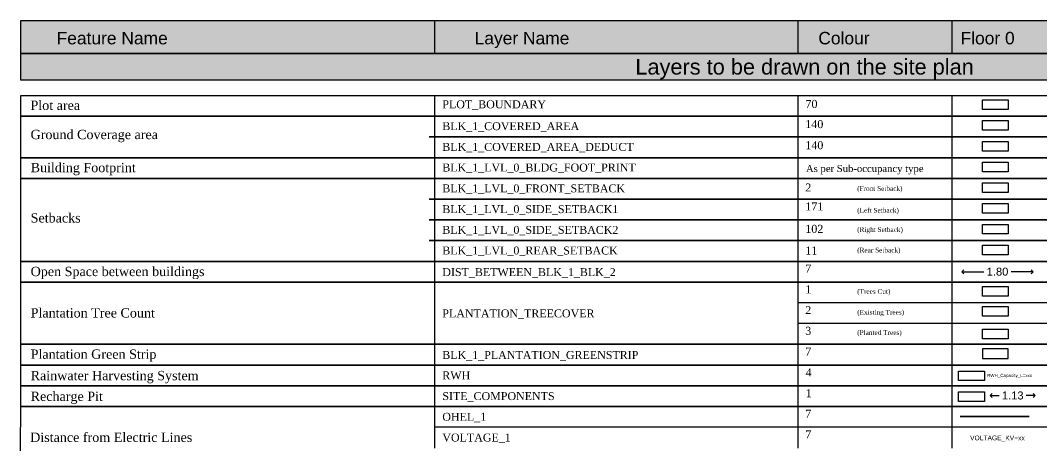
# Model space of a CAD drawing. Header units: millimetres. Extents: x -9481 to -9285, y 28735 to 28829.
# Drawn here: x -9481.26 to -9455.6, y 28818.64 to 28829.32 of the extents above; entities that cross this region are included whole.
import ezdxf

# ---------------------------------------------------------------- set-up
doc = ezdxf.new("R2010")
doc.units = ezdxf.units.MM
doc.header["$PDMODE"] = 34
doc.header["$PDSIZE"] = -15
doc.linetypes.add('CONTINULUS', pattern=[0])
for name, color, linetype, plot in [('BLK_1_COVERED_AREA', 140, 'Continuous', False), ('BLK_1_COVERED_AREA_DEDUCT', 140, 'Continuous', False), ('BLK_1_LVL_0_BLDG_FOOT_PRINT', 1, 'Continuous', False), ('BLK_1_LVL_0_FRONT_SETBACK', 2, 'Continuous', False), ('BLK_1_LVL_0_REAR_SETBACK', 11, 'Continuous', False), ('BLK_1_LVL_0_SIDE_SETBACK1', 171, 'Continuous', False), ('BLK_1_LVL_0_SIDE_SETBACK2', 102, 'Continuous', False), ('OHEL_1', 7, 'Continuous', False), ('PLOT_BOUNDARY', 70, 'Continuous', False), ('RWH', 4, 'Continuous', False), ('VOLTAGE_1', 7, 'Continuous', False)]:
    doc.layers.add(name, color=color, linetype=linetype, plot=plot)
for name, color, linetype in [('BLK_1_PLANTATION_GREENSTRIP', 7, 'Continuous'), ('DIST_BETWEEN_BLK_1_BLK_2', 7, 'Continuous'), ('HATCH', 7, 'Continuous'), ('PLANTATION_TREECOVER', 7, 'Continuous'), ('SITE_COMPONENTS', 7, 'Continuous')]:
    doc.layers.add(name, color=color, linetype=linetype)
doc.layers.add('PLAN', color=7, linetype='Continuous', lineweight=40)
doc.styles.add('Arial', font='arial.ttf', dxfattribs={"height": 0.2})
doc.styles.add('MtXpl_Georgia', font='georgiab.ttf')
doc.styles.get("Standard").update_dxf_attribs({"font": 'arial.ttf', "height": 0.25})
doc.styles.add('style2', font='arial.ttf', dxfattribs={"height": 0.3})
doc.dimstyles.new('INT DIM', dxfattribs={"dimtxt": 0.3, "dimasz": 0.1, "dimexe": 0.18, "dimexo": 0.0625, "dimgap": 0.09, "dimtad": 0, "dimzin": 0, "dimdsep": 46, "dimtxsty": 'style2', "dimblk": 'OPEN90', "dimcen": 0.09, "dimse1": 1, "dimse2": 1, "dimclrd": 250, "dimclrt": 256, "dimadec": 0, "dimazin": 0, "dimtfac": 1, "dimtofl": 0, "dimtmove": 0, "dimatfit": 3, "dimfxl": 0.18, "dimtolj": 1, "dimtzin": 0, "dimlwd": -1, "dimarcsym": 0})

# ---------------------------------------------------------------- blocks, each defined once
blk = doc.blocks.new('Ho')
at = {"true_color": 0x991b1e}
h = blk.add_hatch(color=244, dxfattribs=at)
h.dxf.hatch_style = 1
h.paths.add_polyline_path([(-9481.246, 28805.433), (-9481.246, 28804.6), (-9470.852, 28804.6), (-9470.852, 28805.433)], flags=17)
h.paths.add_polyline_path([(-9470.852, 28805.433), (-9470.852, 28804.6), (-9461.72, 28804.6), (-9461.72, 28805.433)], flags=17)
h.paths.add_polyline_path([(-9457.85, 28804.6), (-9457.85, 28805.433), (-9461.72, 28805.433), (-9461.72, 28804.6)], flags=17)
h.paths.add_polyline_path([(-9457.85, 28805.433), (-9457.85, 28804.6), (-9455.59, 28804.6), (-9455.59, 28805.433)], flags=17)
h.paths.add_polyline_path([(-9455.59, 28805.433), (-9455.59, 28804.6), (-9453.509, 28804.6), (-9453.509, 28805.433)], flags=17)
h.paths.add_polyline_path([(-9453.509, 28805.433), (-9453.509, 28804.6), (-9451.428, 28804.6), (-9451.428, 28805.433)], flags=17)
h.paths.add_polyline_path([(-9449.296, 28805.433), (-9451.428, 28805.433), (-9451.428, 28804.6), (-9449.296, 28804.6)], flags=17)
h.paths.add_polyline_path([(-9447.114, 28805.433), (-9449.296, 28805.433), (-9449.296, 28804.6), (-9447.114, 28804.6)], flags=17)
h.paths.add_polyline_path([(-9447.114, 28804.6), (-9444.602, 28804.6), (-9444.602, 28805.433), (-9447.114, 28805.433)], flags=17)
h.paths.add_polyline_path([(-9442.218, 28804.6), (-9442.218, 28805.433), (-9444.602, 28805.433), (-9444.602, 28804.6)])
for p, q in [((-9470.852, 28805.433), (-9470.852, 28804.6)), ((-9461.72, 28805.433), (-9461.72, 28804.598)), ((-9457.85, 28805.433), (-9457.85, 28804.6))]:
    blk.add_line(p, q)
blk.add_lwpolyline([(-9481.246, 28805.433), (-9442.218, 28805.433), (-9442.218, 28804.6), (-9481.246, 28804.6), (-9481.246, 28805.433)], close=True)
at = {"color": 18, "true_color": 0x000000, "char_height": 0.31294, "attachment_point": 1}
for s, insert in [('{\\C256;Feature Name}', (-9480.349, 28805.146)), ('{\\C256;Layer Name}', (-9469.843, 28805.146)), ('{\\C256;Colour}', (-9461.206, 28805.146)), ('{\\C256;Floor 0}', (-9457.632, 28805.146))]:
    blk.add_mtext_dynamic_manual_height_columns(s, width=11.88863, gutter_width=1.633, heights=[0], dxfattribs=dict(at, insert=insert))
blk = doc.blocks.new('_Open90')
at = {"layer": 'PLAN', "color": 0, "lineweight": -2}
for p, q in [((0, 0), (-1, 0)), ((-0.5, 0.5), (0, 0)), ((0, 0), (-0.5, -0.5))]:
    blk.add_line(p, q, dxfattribs=at)
blk = doc.blocks.new('*D5')
at = {"layer": 'Defpoints', "color": 0, "linetype": 'CONTINULUS', "ltscale": 0.05, "transparency": 16777216}
for p in [(-9457.602, 28823.008), (-9455.804, 28823.008), (-9455.804, 28823.008)]:
    blk.add_point(p, dxfattribs=at)
at = {"layer": 'DIST_BETWEEN_BLK_1_BLK_2', "color": 250, "ltscale": 0.05, "transparency": 16777216}
for p, q in [((-9457.502, 28823.008), (-9457.043, 28823.008)), ((-9455.904, 28823.008), (-9456.363, 28823.008))]:
    blk.add_line(p, q, dxfattribs=at)
at = {"layer": 'DIST_BETWEEN_BLK_1_BLK_2', "color": 250, "linetype": 'CONTINULUS', "ltscale": 0.05, "transparency": 16777216, "xscale": 0.1, "yscale": 0.1, "zscale": 0.1, "rotation": 180}
blk.add_blockref('_Open90', (-9457.602, 28823.008), dxfattribs=at)
at = {"layer": 'DIST_BETWEEN_BLK_1_BLK_2', "color": 250, "linetype": 'CONTINULUS', "ltscale": 0.05, "transparency": 16777216, "xscale": 0.1, "yscale": 0.1, "zscale": 0.1}
blk.add_blockref('_Open90', (-9455.804, 28823.008), dxfattribs=at)
at = {"layer": 'DIST_BETWEEN_BLK_1_BLK_2', "linetype": 'CONTINULUS', "ltscale": 0.05, "transparency": 16777216, "insert": (-9456.703, 28823.008), "char_height": 0.2, "attachment_point": 5, "style": 'Arial', "bg_fill": 3, "box_fill_scale": 1.1, "bg_fill_color": 256, "bg_fill_true_color": 13158600, "bg_fill_transparency": 0}
blk.add_mtext('\\A1;1.80', dxfattribs=at)
blk = doc.blocks.new('*D6')
at = {"layer": 'Defpoints', "color": 0, "linetype": 'CONTINULUS', "ltscale": 0.05, "transparency": 16777216}
for p in [(-9456.885, 28819.88), (-9455.754, 28819.899), (-9455.754, 28819.899)]:
    blk.add_point(p, dxfattribs=at)
at = {"layer": 'SITE_COMPONENTS', "color": 250, "ltscale": 0.05, "transparency": 16777216}
for p, q in [((-9456.785, 28819.899), (-9456.66, 28819.899)), ((-9455.854, 28819.899), (-9455.979, 28819.899))]:
    blk.add_line(p, q, dxfattribs=at)
at = {"layer": 'SITE_COMPONENTS', "color": 250, "linetype": 'CONTINULUS', "ltscale": 0.05, "transparency": 16777216, "xscale": 0.1, "yscale": 0.1, "zscale": 0.1, "rotation": 180}
blk.add_blockref('_Open90', (-9456.885, 28819.899), dxfattribs=at)
at = {"layer": 'SITE_COMPONENTS', "color": 250, "linetype": 'CONTINULUS', "ltscale": 0.05, "transparency": 16777216, "xscale": 0.1, "yscale": 0.1, "zscale": 0.1}
blk.add_blockref('_Open90', (-9455.754, 28819.899), dxfattribs=at)
at = {"layer": 'SITE_COMPONENTS', "linetype": 'CONTINULUS', "ltscale": 0.05, "transparency": 16777216, "insert": (-9456.32, 28819.899), "char_height": 0.2, "attachment_point": 5, "style": 'Arial', "bg_fill": 3, "box_fill_scale": 1.1, "bg_fill_color": 256, "bg_fill_true_color": 13158600, "bg_fill_transparency": 0}
blk.add_mtext('\\A1;1.13', dxfattribs=at)

msp = doc.modelspace()

# ---------------------------------------------------------------- hatches: boundary and pattern name
at = {"layer": 'HATCH', "linetype": 'CONTINULUS', "ltscale": 0.05, "true_color": 0xf7abae}
h = msp.add_hatch(color=241, dxfattribs=at)
h.dxf.hatch_style = 1
h.paths.add_polyline_path([(-9481.246, 28828.482), (-9481.246, 28827.813), (-9442.218, 28827.813), (-9442.218, 28828.482)])

# ---------------------------------------------------------------- linework, layer by layer
for p, q in [((-9470.852, 28827.431), (-9470.852, 28826.911)), ((-9461.72, 28827.431), (-9461.72, 28826.909)), ((-9457.85, 28827.431), (-9457.85, 28826.911)), ((-9470.852, 28826.911), (-9470.852, 28826.39)), ((-9461.72, 28826.911), (-9461.72, 28826.389)), ((-9457.85, 28826.911), (-9457.85, 28826.39)), ((-9470.852, 28826.39), (-9470.852, 28825.349)), ((-9461.72, 28826.39), (-9461.72, 28825.349)), ((-9457.85, 28826.39), (-9457.85, 28825.349)), ((-9470.852, 28825.349), (-9470.852, 28824.828)), ((-9461.72, 28825.349), (-9461.72, 28824.827)), ((-9457.85, 28825.349), (-9457.85, 28824.828)), ((-9470.852, 28824.828), (-9470.852, 28824.307)), ((-9461.72, 28824.828), (-9461.72, 28824.306)), ((-9457.85, 28824.828), (-9457.85, 28824.307)), ((-9470.852, 28824.307), (-9470.852, 28823.787)), ((-9461.72, 28824.307), (-9461.72, 28823.785)), ((-9457.85, 28824.307), (-9457.85, 28823.787)), ((-9470.852, 28823.787), (-9470.852, 28823.266)), ((-9461.72, 28823.787), (-9461.72, 28823.265)), ((-9457.85, 28823.787), (-9457.85, 28823.266)), ((-9442.218, 28823.266), (-9481.246, 28823.266)), ((-9470.852, 28823.266), (-9470.852, 28822.745)), ((-9461.72, 28823.266), (-9461.72, 28822.744)), ((-9457.85, 28823.266), (-9457.85, 28822.745)), ((-9481.246, 28822.745), (-9442.218, 28822.745)), ((-9481.246, 28822.225), (-9481.246, 28822.745)), ((-9470.852, 28822.745), (-9470.852, 28822.225)), ((-9461.72, 28822.745), (-9461.72, 28822.223)), ((-9457.85, 28822.745), (-9457.85, 28822.225)), ((-9481.246, 28821.704), (-9481.246, 28822.225)), ((-9470.852, 28822.225), (-9470.852, 28821.704)), ((-9461.72, 28822.225), (-9461.72, 28821.703)), ((-9442.218, 28822.225), (-9461.72, 28822.225)), ((-9457.85, 28822.225), (-9457.85, 28821.704)), ((-9481.246, 28821.184), (-9481.246, 28821.704)), ((-9470.852, 28821.704), (-9470.852, 28821.184)), ((-9461.72, 28821.704), (-9461.72, 28821.182)), ((-9442.218, 28821.704), (-9461.72, 28821.704)), ((-9457.85, 28821.704), (-9457.85, 28821.184)), ((-9442.218, 28821.184), (-9481.246, 28821.184)), ((-9470.852, 28821.184), (-9470.852, 28820.663)), ((-9461.72, 28821.184), (-9461.72, 28820.661)), ((-9457.85, 28821.184), (-9457.85, 28820.663)), ((-9470.852, 28820.663), (-9470.852, 28820.142)), ((-9461.72, 28820.663), (-9461.72, 28820.141)), ((-9457.85, 28820.663), (-9457.85, 28820.142)), ((-9470.852, 28820.142), (-9470.852, 28819.622)), ((-9461.72, 28820.142), (-9461.72, 28819.62)), ((-9457.85, 28820.142), (-9457.85, 28819.622)), ((-9470.852, 28819.622), (-9470.852, 28819.101)), ((-9461.72, 28819.622), (-9461.72, 28819.099)), ((-9457.85, 28819.622), (-9457.85, 28819.101)), ((-9470.852, 28819.101), (-9470.852, 28818.58)), ((-9442.23, 28819.101), (-9470.852, 28819.101)), ((-9461.72, 28819.101), (-9461.72, 28818.579)), ((-9457.85, 28819.101), (-9457.85, 28818.58))]:
    msp.add_line(p, q)
for points in [[(-9481.246, 28828.482), (-9442.218, 28828.482), (-9442.218, 28827.813), (-9481.246, 28827.813), (-9481.246, 28828.482)], [(-9481.246, 28827.431), (-9442.218, 28827.431), (-9442.218, 28826.911), (-9481.246, 28826.911), (-9481.246, 28827.431)], [(-9481.246, 28825.869), (-9442.218, 28825.869), (-9442.218, 28825.349), (-9481.246, 28825.349), (-9481.246, 28825.869)], [(-9481.246, 28823.266), (-9442.218, 28823.266), (-9442.218, 28822.745), (-9481.246, 28822.745), (-9481.246, 28823.266)], [(-9481.246, 28821.184), (-9442.218, 28821.184), (-9442.218, 28820.663), (-9481.246, 28820.663), (-9481.246, 28821.184)], [(-9481.246, 28820.663), (-9442.218, 28820.663), (-9442.218, 28820.142), (-9481.246, 28820.142), (-9481.246, 28820.663)], [(-9481.246, 28820.142), (-9442.218, 28820.142), (-9442.218, 28819.622), (-9481.246, 28819.622), (-9481.246, 28820.142)], [(-9481.246, 28819.622), (-9442.218, 28819.622), (-9442.23, 28818.06), (-9481.258, 28818.06), (-9481.258, 28818.58)]]:
    msp.add_lwpolyline(points, close=True)
for points in [[(-9481.246, 28826.39), (-9481.246, 28826.911), (-9442.218, 28826.911), (-9442.218, 28826.39), (-9470.99, 28826.39)], [(-9470.99, 28826.39), (-9442.218, 28826.39), (-9442.218, 28825.869), (-9481.246, 28825.869), (-9481.246, 28826.39)], [(-9481.246, 28824.828), (-9481.246, 28825.349), (-9481.07, 28825.349)], [(-9481.246, 28824.828), (-9481.246, 28825.349), (-9442.218, 28825.349), (-9442.218, 28824.828), (-9470.99, 28824.828)], [(-9470.99, 28825.349), (-9442.218, 28825.349), (-9442.218, 28824.828), (-9470.99, 28824.828)], [(-9481.246, 28824.307), (-9481.246, 28824.828)], [(-9470.99, 28824.828), (-9442.218, 28824.828), (-9442.218, 28824.307), (-9470.99, 28824.307)], [(-9481.246, 28823.787), (-9481.246, 28824.307)], [(-9470.99, 28824.307), (-9442.218, 28824.307), (-9442.218, 28823.787), (-9470.99, 28823.787)], [(-9470.99, 28823.787), (-9442.218, 28823.787), (-9442.218, 28823.266), (-9481.246, 28823.266), (-9481.246, 28823.787)]]:
    msp.add_lwpolyline(points)
at = {"layer": 'BLK_1_COVERED_AREA'}
msp.add_lwpolyline([(-9457.08, 28826.8), (-9456.431, 28826.8), (-9456.431, 28826.557), (-9457.08, 28826.557)], close=True, dxfattribs=at)
at = {"layer": 'BLK_1_COVERED_AREA_DEDUCT'}
msp.add_lwpolyline([(-9457.08, 28826.279), (-9456.431, 28826.279), (-9456.431, 28826.037), (-9457.08, 28826.037)], close=True, dxfattribs=at)
at = {"layer": 'BLK_1_LVL_0_BLDG_FOOT_PRINT', "color": 25}
msp.add_lwpolyline([(-9457.08, 28825.758), (-9456.431, 28825.758), (-9456.431, 28825.516), (-9457.08, 28825.516)], close=True, dxfattribs=at)
at = {"layer": 'BLK_1_LVL_0_FRONT_SETBACK', "color": 2}
msp.add_lwpolyline([(-9457.08, 28825.238), (-9456.431, 28825.238), (-9456.431, 28824.995), (-9457.08, 28824.995)], close=True, dxfattribs=at)
at = {"layer": 'BLK_1_LVL_0_REAR_SETBACK', "color": 11}
msp.add_lwpolyline([(-9457.08, 28823.676), (-9456.431, 28823.676), (-9456.431, 28823.433), (-9457.08, 28823.433)], close=True, dxfattribs=at)
at = {"layer": 'BLK_1_LVL_0_SIDE_SETBACK1', "color": 171}
msp.add_lwpolyline([(-9457.08, 28824.717), (-9456.431, 28824.717), (-9456.431, 28824.475), (-9457.08, 28824.475)], close=True, dxfattribs=at)
at = {"layer": 'BLK_1_LVL_0_SIDE_SETBACK2', "color": 102}
msp.add_lwpolyline([(-9457.08, 28824.196), (-9456.431, 28824.196), (-9456.431, 28823.954), (-9457.08, 28823.954)], close=True, dxfattribs=at)
at = {"layer": 'BLK_1_PLANTATION_GREENSTRIP', "linetype": 'CONTINULUS', "ltscale": 0.05}
msp.add_lwpolyline([(-9456.431, 28821.072), (-9457.08, 28821.072), (-9457.08, 28820.83), (-9456.431, 28820.83)], close=True, dxfattribs=at)
at = {"layer": 'OHEL_1', "color": 7, "linetype": 'CONTINULUS', "ltscale": 0.05}
msp.add_lwpolyline([(-9455.904, 28819.373), (-9457.64, 28819.373)], close=True, dxfattribs=at)
at = {"layer": 'PLANTATION_TREECOVER', "color": 1, "linetype": 'CONTINULUS', "ltscale": 0.05}
msp.add_lwpolyline([(-9456.431, 28822.392), (-9457.08, 28822.392), (-9457.08, 28822.634), (-9456.431, 28822.634)], close=True, dxfattribs=at)
at = {"layer": 'PLANTATION_TREECOVER', "color": 2, "linetype": 'CONTINULUS', "ltscale": 0.05}
msp.add_lwpolyline([(-9456.431, 28821.89), (-9457.08, 28821.89), (-9457.08, 28822.132), (-9456.431, 28822.132)], close=True, dxfattribs=at)
at = {"layer": 'PLANTATION_TREECOVER', "color": 3, "linetype": 'CONTINULUS', "ltscale": 0.05}
msp.add_lwpolyline([(-9456.431, 28821.324), (-9457.08, 28821.324), (-9457.08, 28821.566), (-9456.431, 28821.566)], close=True, dxfattribs=at)
at = {"layer": 'PLOT_BOUNDARY'}
msp.add_lwpolyline([(-9457.08, 28827.32), (-9456.431, 28827.32), (-9456.431, 28827.078), (-9457.08, 28827.078)], close=True, dxfattribs=at)
at = {"layer": 'RWH'}
msp.add_lwpolyline([(-9457.682, 28820.514), (-9457.033, 28820.514), (-9457.033, 28820.272), (-9457.682, 28820.272)], close=True, dxfattribs=at)
at = {"layer": 'SITE_COMPONENTS', "color": 1, "linetype": 'CONTINULUS', "ltscale": 0.05}
msp.add_lwpolyline([(-9457.033, 28819.751), (-9457.682, 28819.751), (-9457.682, 28819.993), (-9457.033, 28819.993)], close=True, dxfattribs=at)

# ---------------------------------------------------------------- block references
at = {"layer": 'BLK_1_PLANTATION_GREENSTRIP', "linetype": 'CONTINULUS'}
msp.add_blockref('Ho', (0, 23.882), dxfattribs=at)

# ---------------------------------------------------------------- texts
at = {"linetype": 'CONTINULUS', "style": 'MtXpl_Georgia'}
for s, height, p in [('Plot area', 0.2341, (-9481.005, 28827.068)), ('PLOT_BOUNDARY', 0.19901, (-9470.655, 28827.11)), ('70', 0.2012, (-9461.531, 28827.118)), ('140', 0.2012, (-9461.535, 28826.612)), ('Ground Coverage area', 0.23406, (-9481.002, 28826.335)), ('BLK_1_COVERED_AREA', 0.19901, (-9470.655, 28826.562)), ('140', 0.2012, (-9461.535, 28826.082)), ('BLK_1_COVERED_AREA_DEDUCT', 0.19901, (-9470.655, 28826.041)), ('Building Footprint', 0.23406, (-9481.001, 28825.505)), ('BLK_1_LVL_0_BLDG_FOOT_PRINT', 0.19901, (-9470.655, 28825.523)), ('As per Sub-occupancy type', 0.17748, (-9461.517, 28825.509)), ('BLK_1_LVL_0_FRONT_SETBACK', 0.19901, (-9470.655, 28825)), ('2', 0.201, (-9461.534, 28825.021)), ('(Front Setback)', 0.11941, (-9460.23, 28825.037)), ('171', 0.2012, (-9461.535, 28824.544)), ('Setbacks', 0.2341, (-9481.001, 28824.242)), ('BLK_1_LVL_0_SIDE_SETBACK1', 0.19901, (-9470.655, 28824.479)), ('(Left Setback)', 0.11941, (-9460.23, 28824.49)), ('BLK_1_LVL_0_SIDE_SETBACK2', 0.19901, (-9470.655, 28823.958)), ('102', 0.2012, (-9461.535, 28823.983)), ('(Right Setback)', 0.11941, (-9460.23, 28824.006)), ('BLK_1_LVL_0_REAR_SETBACK', 0.19901, (-9470.655, 28823.44)), ('11', 0.2012, (-9461.535, 28823.438)), ('(Rear Setback)', 0.11941, (-9460.23, 28823.489)), ('7', 0.201, (-9461.535, 28822.985)), ('Open Space between buildings', 0.23406, (-9481.001, 28822.897)), ('DIST_BETWEEN_BLK_1_BLK_2', 0.19901, (-9470.655, 28822.898)), ('1', 0.201, (-9461.535, 28822.465)), ('(Trees Cut)', 0.11941, (-9460.23, 28822.452)), ('Plantation Tree Count', 0.23406, (-9481.001, 28821.857)), ('PLANTATION_TREECOVER', 0.19901, (-9470.655, 28821.861)), ('2', 0.201, (-9461.535, 28821.944)), ('(Existing Trees)', 0.11941, (-9460.23, 28821.93)), ('3', 0.201, (-9461.535, 28821.423)), ('(Planted Trees)', 0.11941, (-9460.23, 28821.421)), ('Plantation Green Strip', 0.23406, (-9481.001, 28820.821)), ('BLK_1_PLANTATION_GREENSTRIP', 0.19901, (-9470.655, 28820.817)), ('7', 0.201, (-9461.535, 28820.903)), ('Rainwater Harvesting System', 0.23406, (-9481.001, 28820.283)), ('RWH', 0.199, (-9470.655, 28820.306)), ('4', 0.201, (-9461.526, 28820.378)), ('Recharge Pit', 0.23406, (-9481.001, 28819.762)), ('SITE_COMPONENTS', 0.19901, (-9470.655, 28819.785)), ('1', 0.201, (-9461.526, 28819.857)), ('OHEL_1', 0.199, (-9470.655, 28819.265)), ('7', 0.201, (-9461.535, 28819.341)), ('Distance from Electric Lines', 0.23406, (-9481.013, 28818.733)), ('VOLTAGE_1', 0.199, (-9470.655, 28818.744)), ('7', 0.201, (-9461.535, 28818.82))]:
    msp.add_text(s, height=height, dxfattribs=at).set_placement(p)
at = {"color": 18, "true_color": 0x000000, "insert": (-9465.804, 28828.348), "char_height": 0.39118, "attachment_point": 1}
msp.add_mtext_dynamic_manual_height_columns('Layers to be drawn on the site plan', width=11.88863, gutter_width=1.633, heights=[0], dxfattribs=at)
at = {"layer": 'RWH', "color": 4, "insert": (-9456.967, 28820.443), "char_height": 0.081, "attachment_point": 1}
msp.add_mtext_dynamic_manual_height_columns('RWH_Capacity_L=xxx', width=0.42206, gutter_width=0.405, heights=[0], dxfattribs=at)
at = {"layer": 'VOLTAGE_1', "color": 7, "linetype": 'CONTINULUS', "ltscale": 0.05, "insert": (-9457.392, 28818.894), "char_height": 0.12, "attachment_point": 1, "style": 'Arial'}
msp.add_mtext_dynamic_manual_height_columns('VOLTAGE_KV=xx', width=22.85046, gutter_width=0.6, heights=[0], dxfattribs=at)

# ---------------------------------------------------------------- next in the draw order: dimensions: what is measured, and where the dimension line sits
at = {"layer": 'DIST_BETWEEN_BLK_1_BLK_2', "color": 7, "linetype": 'CONTINULUS', "ltscale": 0.05}
dim = msp.add_linear_dim(base=(-9455.804, 28823.008), p1=(-9457.602, 28823.008), p2=(-9455.804, 28823.008), dimstyle='INT DIM', override={"dimtxt": 0.2, "dimtxsty": 'Arial', "dimfxl": 0.125, "dimtfill": 1, "dimtfillclr": 7, "dimarcsym": 1}, dxfattribs=at)
dim.commit()
dim.dimension.update_dxf_attribs({"geometry": '*D5', "text_midpoint": (-9456.703, 28823.008)})
at = {"layer": 'SITE_COMPONENTS', "color": 1, "linetype": 'CONTINULUS', "ltscale": 0.05}
dim = msp.add_linear_dim(base=(-9455.754, 28819.899), p1=(-9456.885, 28819.88), p2=(-9455.754, 28819.899), dimstyle='INT DIM', override={"dimtxt": 0.2, "dimtxsty": 'Arial', "dimfxl": 0.125, "dimtfill": 1, "dimtfillclr": 7, "dimarcsym": 1}, dxfattribs=at)
dim.commit()
dim.dimension.update_dxf_attribs({"geometry": '*D6', "text_midpoint": (-9456.32, 28819.899)})

doc.saveas('drawing.dxf')
